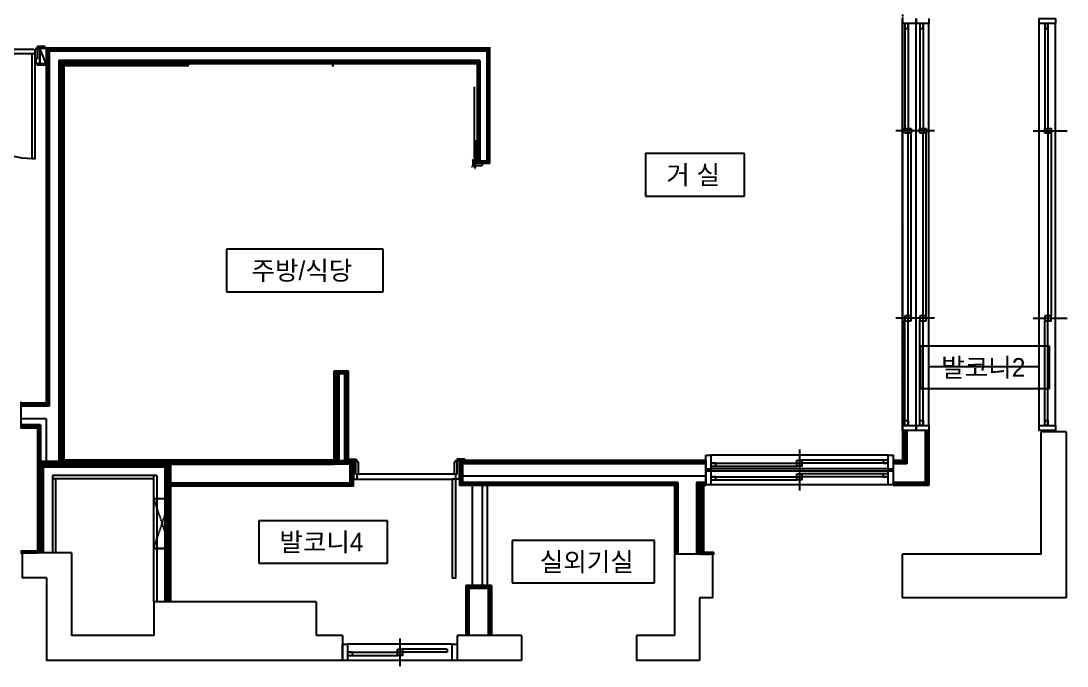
# Model space of a CAD drawing. Header units: millimetres. Extents: x 836 to 24182, y 1037 to 15910.
# Drawn here: x 11614 to 24182, y 1037 to 8785 of the extents above; entities that cross this region are included whole.
import ezdxf
from ezdxf.enums import TextEntityAlignment as Align

# ---------------------------------------------------------------- set-up
doc = ezdxf.new("R2010")
doc.units = ezdxf.units.MM
for name, pattern in [('HID', [2.3, 1.5, -0.8]), ('HIDDEN', [10, 5, -5]), ('HIDDENX2', [0.75, 0.5, -0.25]), ('주동원본-1$0$CEN', [62, 60, -1, 0, -1])]:
    doc.linetypes.add(name, pattern=pattern)
for name, color, linetype in [('A_TXT', 250, 'Continuous'), ('C-FURNI', 250, 'Continuous'), ('F-KIT-FUR', 6, 'Continuous'), ('LEGN', 7, 'Continuous'), ('전용면적', 30, 'Continuous'), ('점검구', 6, 'HID'), ('주동원본-1$0$A_DOOR', 5, 'Continuous'), ('주동원본-1$0$A_DRY', 5, 'Continuous'), ('주동원본-1$0$A_FIN2', 8, 'Continuous'), ('주동원본-1$0$A_FUR-IN', 19, 'Continuous'), ('주동원본-1$0$A_HAT_P', 179, 'Continuous'), ('주동원본-1$0$A_INS', 8, 'Continuous'), ('주동원본-1$0$A_mc', 171, '주동원본-1$0$CEN'), ('주동원본-1$0$A_WIN', 126, 'Continuous'), ('주동원본-1$0$AS_CON', 10, 'Continuous'), ('주동원본-2$0$A_DOOR', 136, 'Continuous')]:
    doc.layers.add(name, color=color, linetype=linetype)
doc.layers.add('F-DEF', color=139, linetype='Continuous', plot=False)
doc.styles.add('돋음', font='')
doc.styles.get('돋음').set_extended_font_data('Dotum')

# ---------------------------------------------------------------- blocks, each defined once
blk = doc.blocks.new('문방')
at = {"layer": '주동원본-1$0$A_DOOR', "color": 8}
for p, q in [((930, 0), (10, 0)), ((30, 40), (940, 40))]:
    blk.add_line(p, q, dxfattribs=at)
at = {"layer": '주동원본-1$0$A_DOOR'}
blk.add_lwpolyline([(0, 40), (30, 40), (30, 980), (0, 980)], close=True, dxfattribs=at)
at = {"layer": '주동원본-1$0$A_DOOR', "color": 8}
blk.add_arc((-0.7, 39.7), 940.7, 0.01754, 88.4976, dxfattribs=at)
blk = doc.blocks.new('창문')
at = {"layer": '주동원본-1$0$A_WIN', "linetype": 'Continuous'}
for p, q in [((750, 175.6), (750, -45.6)), ((1420, 90), (770, 90)), ((1460, 90), (1420, 90)), ((40, 65), (80, 65)), ((40, 40), (80, 40)), ((80, 65), (730, 65)), ((80, 40), (730, 40)), ((730, 65), (770, 65)), ((1420, 65), (770, 65)), ((1460, 65), (1420, 65))]:
    blk.add_line(p, q, dxfattribs=at)
at = {"layer": '주동원본-1$0$A_WIN', "color": 8, "linetype": 'Continuous'}
for p, q in [((1460, 130), (40, 130)), ((1460, 0), (40, 0))]:
    blk.add_line(p, q, dxfattribs=at)
at = {"layer": '주동원본-1$0$A_WIN', "linetype": 'Continuous'}
for points in [[(0, 130), (40, 130), (40, 0), (0, 0)], [(730, 90), (770, 90), (770, 40), (730, 40)], [(1460, 90), (1420, 90), (1420, 65), (1460, 65)], [(1460, 130), (1500, 130), (1500, 0), (1460, 0)], [(40, 40), (80, 40), (80, 65), (40, 65)]]:
    blk.add_lwpolyline(points, close=True, dxfattribs=at)

msp = doc.modelspace()

# ---------------------------------------------------------------- linework, layer by layer
for p, q in [((19841, 3505), (19841, 3205)), ((22091, 3505), (22091, 3205))]:
    msp.add_line(p, q)
at = {"layer": 'C-FURNI', "linetype": 'HID', "ltscale": 0.5}
for p, q in [((17057, 7989), (17057, 7991)), ((17059, 7989), (17057, 7989)), ((17059, 7988), (17059, 7989)), ((17059, 7988), (17061, 7988)), ((17061, 7152), (17061, 7988)), ((17096, 7339), (17066, 7339)), ((17066, 7339), (17066, 7075)), ((17096, 7075), (17096, 7339)), ((17045, 7119), (17042, 7119)), ((17042, 7119), (17042, 7116)), ((17042, 7116), (17045, 7116)), ((17046, 7109), (17046, 7115)), ((17046, 7055), (17046, 7112)), ((17047, 7102), (17046, 7102)), ((17046, 7099), (17046, 7101)), ((17046, 7076), (17046, 7099)), ((17046, 7074), (17046, 7076)), ((17047, 7073), (17046, 7073)), ((17046, 7066), (17046, 7062)), ((17047, 7108), (17047, 7103)), ((17047, 7073), (17047, 7067)), ((17049, 7115), (17049, 7062)), ((17061, 7040), (17054, 7045)), ((17063, 7043), (17056, 7048)), ((17059, 7143), (17059, 7137)), ((17066, 7045), (17066, 7075)), ((17066, 7075), (17156, 7075)), ((17066, 7075), (17096, 7075)), ((17156, 7045), (17066, 7045)), ((17156, 7075), (17156, 7045)), ((17067, 7018), (17067, 7028)), ((17070, 7028), (17070, 7018)), ((15386, 3527), (15386, 4577))]:
    msp.add_line(p, q, dxfattribs=at)
for centre, radius, start, end in [((17028, 7055), 18, 270, 0), ((17042, 7112), 3.75, 0, 90), ((17045, 7115), 3.75, 0, 90), ((17045, 7115), 0.75, 0, 90), ((17047, 7109), 0.75, 180, 270), ((17046, 7101), 0.3, 90, 180), ((17046, 7074), 0.3, 180, 270), ((17047, 7066), 0.75, 90, 180), ((17067, 7062), 21, 180, 193.7291), ((17067, 7062), 21, 193.7291, 233.3856), ((17047, 7108), 0.75, 0, 90), ((17047, 7103), 0.75, 270, 0), ((17047, 7073), 0.75, 0, 90), ((17047, 7067), 0.75, 270, 0), ((17067, 7062), 18, 180, 233.3856), ((17059, 7152), 1.8, 270, 0), ((17052, 7028), 15, 0, 53.3856), ((17052, 7028), 18, 0, 53.3856), ((17066, 7018), 4.5, 270, 0), ((17066, 7018), 1.5, 270, 0)]:
    msp.add_arc(centre, radius, start, end, dxfattribs=at)
at = {"layer": 'F-DEF'}
for p, q in [((13631, 8245), (12131, 8245)), ((12131, 8245), (12131, 3527)), ((15386, 3527), (15386, 4577))]:
    msp.add_line(p, q, dxfattribs=at)
at = {"layer": 'F-KIT-FUR'}
for p, q in [((15371, 8245), (15349, 8245)), ((15386, 3527), (15386, 4577))]:
    msp.add_line(p, q, dxfattribs=at)
at = {"layer": 'F-KIT-FUR', "linetype": 'HIDDENX2'}
for p, q in [((17096, 7339), (17066, 7339)), ((17066, 7339), (17066, 7075)), ((17096, 7075), (17096, 7339)), ((17066, 7045), (17066, 7075)), ((17066, 7075), (17156, 7075)), ((17066, 7075), (17096, 7075)), ((17156, 7045), (17066, 7045)), ((17156, 7075), (17156, 7045))]:
    msp.add_line(p, q, dxfattribs=at)
at = {"layer": 'LEGN'}
for p, q in [((20306, 7191), (19116, 7191)), ((19116, 7191), (19116, 6681)), ((20306, 6681), (20306, 7191)), ((19116, 6681), (20306, 6681)), ((15965, 6043), (14084, 6043)), ((14084, 6043), (14084, 5532)), ((15965, 5532), (15965, 6043)), ((14084, 5532), (15965, 5532)), ((23969, 4877), (22420, 4877)), ((22420, 4877), (22420, 4369)), ((23969, 4369), (23969, 4877)), ((22420, 4369), (23969, 4369)), ((16019, 2780), (14470, 2780)), ((14470, 2780), (14470, 2272)), ((16019, 2272), (16019, 2780)), ((19226, 2543), (17517, 2543)), ((17517, 2543), (17517, 2036)), ((19226, 2036), (19226, 2543)), ((14470, 2272), (16019, 2272)), ((17517, 2036), (19226, 2036))]:
    msp.add_line(p, q, dxfattribs=at)
at = {"layer": '전용면적', "linetype": 'HIDDEN'}
for p, q in [((22204, 10270), (22204, 3520)), ((12131, 3527), (12131, 4210))]:
    msp.add_line(p, q, dxfattribs=at)
at = {"layer": '점검구'}
for p, q in [((13208, 3047), (13208, 2447)), ((13410, 3047), (13208, 3047)), ((13208, 3047), (13410, 2447)), ((13208, 2447), (13410, 3047)), ((13208, 3047), (13208, 2447)), ((13410, 3047), (13208, 3047)), ((13208, 3047), (13410, 2447)), ((13208, 2447), (13410, 3047)), ((13410, 2447), (13410, 3047)), ((13410, 2447), (13410, 3047)), ((13208, 2447), (13410, 2447)), ((13410, 2447), (13208, 2447)), ((13208, 2447), (13410, 2447)), ((13410, 2447), (13208, 2447))]:
    msp.add_line(p, q, dxfattribs=at)
at = {"layer": '주동원본-1$0$A_DOOR', "ltscale": 0.3}
for p, q in [((11798, 8444), (11783, 8444)), ((11783, 8331), (11783, 8444)), ((11813, 8331), (11813, 8459)), ((11813, 8331), (11783, 8331))]:
    msp.add_line(p, q, dxfattribs=at)
at = {"layer": '주동원본-1$0$A_DOOR', "linetype": 'Continuous'}
msp.add_line((11918, 8271), (11843, 8459), dxfattribs=at)
at = {"layer": '주동원본-1$0$A_DOOR', "color": 8}
for p, q in [((17033, 3205), (17033, 2005)), ((17153, 3205), (17153, 2005)), ((17213, 3205), (17213, 2005))]:
    msp.add_line(p, q, dxfattribs=at)
at = {"layer": '주동원본-1$0$A_DOOR', "ltscale": 0.3}
for points in [[(11843, 8459), (11843, 8271), (11798, 8271), (11798, 8331)], [(11798, 8444), (11798, 8459), (11843, 8459)]]:
    msp.add_lwpolyline(points, dxfattribs=at)
for points in [[(11813, 8459), (11903, 8459), (11903, 8477), (11813, 8477)], [(11813, 8271), (11903, 8271), (11903, 8253), (11813, 8253)]]:
    msp.add_lwpolyline(points, close=True, dxfattribs=at)
at = {"layer": '주동원본-1$0$A_DOOR', "linetype": 'Continuous'}
msp.add_lwpolyline([(11918, 8271), (11843, 8271), (11843, 8459), (11918, 8459)], close=True, dxfattribs=at)
at = {"layer": '주동원본-1$0$A_DRY'}
for p, q in [((11918, 8459), (11918, 4157)), ((17246, 8459), (11918, 8459)), ((11955, 8459), (11955, 4157)), ((17216, 8421), (11955, 8421)), ((17216, 7105), (17216, 8421)), ((17246, 7075), (17246, 8459)), ((12068, 8309), (12068, 3497)), ((17126, 8309), (12068, 8309)), ((12105, 8309), (12105, 3497)), ((17126, 8309), (17126, 7105)), ((17096, 8271), (12105, 8271)), ((17096, 8271), (17096, 7075)), ((17096, 7075), (17246, 7075)), ((17126, 7105), (17216, 7105)), ((11918, 4195), (11614, 4195)), ((11955, 4157), (11614, 4157)), ((11850, 3932), (11614, 3932)), ((11813, 3932), (11813, 3497)), ((11850, 3932), (11850, 3497)), ((11813, 3895), (11614, 3895)), ((22219, 3865), (22219, 3467)), ((22219, 3467), (22219, 3865)), ((22256, 3865), (22256, 3467)), ((22256, 3467), (22256, 3865)), ((22481, 3865), (22481, 3205)), ((22481, 3205), (22481, 3865)), ((22519, 3865), (22519, 3205)), ((22519, 3205), (22519, 3865)), ((11813, 3497), (11813, 2395)), ((11880, 3497), (11880, 2395)), ((13343, 3430), (13343, 1810)), ((13410, 3497), (13410, 1810)), ((15570, 3235), (15570, 3467)), ((15608, 3197), (15608, 3505)), ((19841, 3505), (16883, 3505)), ((16883, 3505), (16883, 3205)), ((19841, 3467), (16883, 3467)), ((16920, 3467), (16920, 3242)), ((22219, 3505), (22091, 3505)), ((22256, 3467), (22091, 3467)), ((13245, 3325), (11993, 3325)), ((11993, 3325), (11993, 2395)), ((13208, 3287), (11993, 3287)), ((12030, 3287), (12030, 2395)), ((13208, 3325), (13208, 1810)), ((13245, 3325), (13245, 1810)), ((16958, 2005), (16958, 1405)), ((17265, 2005), (16958, 2005)), ((16995, 2005), (16995, 1405)), ((17228, 1967), (16995, 1967)), ((17228, 2005), (17228, 1405)), ((17265, 2005), (17265, 1405)), ((13211, 1810), (13208, 1810))]:
    msp.add_line(p, q, dxfattribs=at)
at = {"layer": '주동원본-1$0$A_DRY', "color": 8}
for p, q in [((11936, 8459), (11936, 4157)), ((17231, 8440), (11955, 8440)), ((17231, 7090), (17231, 8440)), ((12086, 8309), (12086, 3497)), ((17111, 8290), (12105, 8290)), ((17111, 8290), (17111, 7090)), ((17111, 7090), (17231, 7090)), ((15521, 4562), (15401, 4562)), ((15401, 4562), (15401, 3505)), ((15536, 4562), (15416, 4562)), ((15416, 4562), (15416, 3505)), ((15521, 3505), (15521, 4562)), ((15536, 3505), (15536, 4562)), ((11918, 4176), (11614, 4176)), ((11813, 3914), (11614, 3914)), ((11831, 3932), (11831, 3497)), ((22238, 3865), (22238, 3467)), ((22238, 3467), (22238, 3865)), ((22500, 3865), (22500, 3205)), ((22500, 3205), (22500, 3865)), ((11835, 3497), (11835, 2395)), ((11858, 3497), (11858, 2395)), ((13365, 3430), (13365, 1810)), ((13388, 3430), (13388, 1810)), ((15589, 3235), (15589, 3467)), ((19841, 3486), (16883, 3486)), ((16901, 3467), (16901, 3242)), ((22219, 3486), (22091, 3486)), ((16976, 2005), (16976, 1405)), ((17228, 1986), (16995, 1986)), ((17246, 2005), (17246, 1405))]:
    msp.add_line(p, q, dxfattribs=at)
at = {"layer": '주동원본-1$0$A_DRY', "ltscale": 0.7}
for p, q in [((15536, 4577), (15386, 4577)), ((15386, 4577), (15386, 3505)), ((15551, 4577), (15401, 4577)), ((15401, 4577), (15401, 3505)), ((15506, 4547), (15416, 4547)), ((15416, 4547), (15416, 3505)), ((15521, 4547), (15431, 4547)), ((15431, 4547), (15431, 3505)), ((15506, 3505), (15506, 4547)), ((15521, 3505), (15521, 4547)), ((15536, 3505), (15536, 4577)), ((15551, 3505), (15551, 4577)), ((11813, 3497), (13410, 3497)), ((11880, 3430), (13410, 3430)), ((13410, 3497), (15375, 3497)), ((13410, 3460), (15375, 3460)), ((15375, 3505), (15608, 3505)), ((15375, 3505), (15375, 3460)), ((15375, 3467), (15608, 3467)), ((15608, 3235), (13410, 3235)), ((15608, 3197), (13410, 3197)), ((19504, 3242), (16883, 3242)), ((19504, 3205), (16883, 3205)), ((19841, 3242), (19729, 3242)), ((19841, 3205), (19729, 3205)), ((22481, 3242), (22091, 3242)), ((22519, 3205), (22091, 3205))]:
    msp.add_line(p, q, dxfattribs=at)
at = {"layer": '주동원본-1$0$A_DRY', "color": 8, "ltscale": 0.7}
for p, q in [((11880, 3475), (13410, 3475)), ((11880, 3452), (13410, 3452)), ((13410, 3479), (15375, 3479)), ((15375, 3486), (15608, 3486)), ((15608, 3216), (13410, 3216)), ((19504, 3224), (16883, 3224)), ((19841, 3224), (19729, 3224)), ((22481, 3224), (22091, 3224))]:
    msp.add_line(p, q, dxfattribs=at)
at = {"layer": '주동원본-1$0$A_DRY', "ltscale": 0.5}
for p, q in [((19466, 3205), (19466, 2380)), ((19504, 3242), (19504, 2380)), ((19729, 3242), (19729, 2380)), ((19766, 3205), (19766, 2380))]:
    msp.add_line(p, q, dxfattribs=at)
at = {"layer": '주동원본-1$0$A_DRY', "color": 8, "ltscale": 0.5}
for p, q in [((19485, 3205), (19485, 2380)), ((19748, 3205), (19748, 2380))]:
    msp.add_line(p, q, dxfattribs=at)
at = {"layer": '주동원본-1$0$A_FIN2'}
for p, q in [((12120, 8256), (12120, 3512)), ((13631, 8256), (12120, 8256)), ((13631, 8256), (13631, 8271))]:
    msp.add_line(p, q, dxfattribs=at)
at = {"layer": '주동원본-1$0$A_FIN2', "ltscale": 0.7}
for p, q in [((15386, 4577), (15371, 4577)), ((15371, 4577), (15371, 3512)), ((15401, 4577), (15386, 4577)), ((15386, 4577), (15386, 3512)), ((12120, 3512), (15371, 3512))]:
    msp.add_line(p, q, dxfattribs=at)
at = {"layer": '주동원본-1$0$A_FUR-IN', "color": 6}
msp.add_line((13410, 1810), (13410, 3197), dxfattribs=at)
at = {"layer": '주동원본-1$0$A_HAT_P', "ltscale": 0.7}
for p, q in [((23846, 4630), (22519, 4630)), ((19819, 2402), (19819, 3205))]:
    msp.add_line(p, q, dxfattribs=at)
at = {"layer": '주동원본-1$0$A_INS', "ltscale": 0.7}
for p, q in [((11918, 4007), (11614, 4007)), ((11918, 4007), (11918, 3497)), ((19841, 3317), (16920, 3317)), ((19783, 3204), (19772, 3201)), ((19772, 3198), (19783, 3195)), ((19783, 3192), (19772, 3190)), ((19772, 3187), (19783, 3184)), ((19783, 3181), (19772, 3178)), ((19772, 3175), (19783, 3173)), ((19783, 3170), (19772, 3167)), ((19772, 3164), (19783, 3161)), ((19783, 3159), (19772, 3156)), ((19772, 3153), (19783, 3150)), ((19783, 3147), (19772, 3145)), ((19772, 3142), (19783, 3139)), ((19783, 3136), (19772, 3133)), ((19772, 3130), (19783, 3128)), ((19783, 3125), (19772, 3122)), ((19772, 3119), (19783, 3116)), ((19783, 3114), (19772, 3111)), ((19772, 3108), (19783, 3105)), ((19783, 3102), (19772, 3100)), ((19772, 3097), (19783, 3094)), ((19783, 3091), (19772, 3088)), ((19772, 3085), (19783, 3083)), ((19783, 3080), (19772, 3077)), ((19772, 3074), (19783, 3071)), ((19783, 3069), (19772, 3066)), ((19772, 3063), (19783, 3060)), ((19783, 3057), (19772, 3055)), ((19772, 3052), (19783, 3049)), ((19783, 3046), (19772, 3043)), ((19772, 3040), (19783, 3038)), ((19783, 3035), (19772, 3032)), ((19772, 3029), (19783, 3026)), ((19783, 3024), (19772, 3021)), ((19772, 3018), (19783, 3015)), ((19783, 3012), (19772, 3010)), ((19772, 3007), (19783, 3004)), ((19783, 3001), (19772, 2998)), ((19772, 2995), (19783, 2993)), ((19783, 2990), (19772, 2987)), ((19772, 2984), (19783, 2981)), ((19783, 2979), (19772, 2976)), ((19772, 2973), (19783, 2970)), ((19783, 2967), (19772, 2965)), ((19772, 2962), (19783, 2959)), ((19783, 2956), (19772, 2953)), ((19772, 2950), (19783, 2948)), ((19783, 2945), (19772, 2942)), ((19772, 2939), (19783, 2936)), ((19783, 2934), (19772, 2931)), ((19772, 2928), (19783, 2925)), ((19783, 2922), (19772, 2920)), ((19772, 2917), (19783, 2914)), ((19783, 2911), (19772, 2908)), ((19772, 2905), (19783, 2903)), ((19783, 2900), (19772, 2897)), ((19772, 2894), (19783, 2891)), ((19783, 2889), (19772, 2886)), ((19772, 2883), (19783, 2880)), ((19783, 2877), (19772, 2875)), ((19772, 2872), (19783, 2869)), ((19783, 2866), (19772, 2863)), ((19772, 2860), (19783, 2858)), ((19783, 2855), (19772, 2852)), ((19772, 2849), (19783, 2846)), ((19783, 2844), (19772, 2841)), ((19772, 2838), (19783, 2835)), ((19783, 2832), (19772, 2830)), ((19772, 2827), (19783, 2824)), ((19783, 2821), (19772, 2818)), ((19772, 2815), (19783, 2813)), ((19783, 2810), (19772, 2807)), ((19772, 2804), (19783, 2801)), ((19783, 2799), (19772, 2796)), ((19772, 2793), (19783, 2790)), ((19783, 2787), (19772, 2785)), ((19772, 2782), (19783, 2779)), ((19783, 2776), (19772, 2773)), ((19772, 2770), (19783, 2768)), ((19783, 2765), (19772, 2762)), ((19772, 2759), (19783, 2756)), ((19783, 2754), (19772, 2751)), ((19772, 2748), (19783, 2745)), ((19783, 2742), (19772, 2740)), ((19772, 2737), (19783, 2734)), ((19783, 2731), (19772, 2728)), ((19772, 2725), (19783, 2723)), ((19783, 2720), (19772, 2717)), ((19772, 2714), (19783, 2711)), ((19783, 2709), (19772, 2706)), ((19772, 2703), (19783, 2700)), ((19783, 2697), (19772, 2695)), ((19772, 2692), (19783, 2689)), ((19783, 2686), (19772, 2683)), ((19772, 2680), (19783, 2678)), ((19783, 2675), (19772, 2672)), ((19772, 2669), (19783, 2666)), ((19783, 2664), (19772, 2661)), ((19772, 2658), (19783, 2655)), ((19783, 2652), (19772, 2650)), ((19772, 2647), (19783, 2644)), ((19783, 2641), (19772, 2638)), ((19772, 2635), (19783, 2633)), ((19783, 2630), (19772, 2627)), ((19772, 2624), (19783, 2621)), ((19783, 2619), (19772, 2616)), ((19772, 2613), (19783, 2610)), ((19783, 2607), (19772, 2605)), ((19772, 2602), (19783, 2599)), ((19783, 2596), (19772, 2593)), ((19772, 2590), (19783, 2588)), ((19783, 2585), (19772, 2582)), ((19772, 2579), (19783, 2576)), ((19783, 2574), (19772, 2571)), ((19772, 2568), (19783, 2565)), ((19783, 2562), (19772, 2560)), ((19772, 2557), (19783, 2554)), ((19783, 2551), (19772, 2548)), ((19772, 2545), (19783, 2543)), ((19783, 2540), (19772, 2537)), ((19772, 2534), (19783, 2531)), ((19783, 2529), (19772, 2526)), ((19772, 2523), (19783, 2520)), ((19783, 2517), (19772, 2515)), ((11617, 2411), (11620, 2401)), ((11623, 2401), (11626, 2411)), ((11628, 2411), (11631, 2401)), ((11634, 2401), (11637, 2411)), ((11640, 2411), (11642, 2401)), ((11645, 2401), (11648, 2411)), ((11651, 2411), (11654, 2401)), ((11656, 2401), (11659, 2411)), ((11662, 2411), (11665, 2401)), ((11668, 2401), (11671, 2411)), ((11673, 2411), (11676, 2401)), ((11679, 2401), (11682, 2411)), ((11685, 2411), (11687, 2401)), ((11690, 2401), (11693, 2411)), ((11696, 2411), (11699, 2401)), ((11701, 2401), (11704, 2411)), ((11707, 2411), (11710, 2401)), ((11713, 2401), (11716, 2411)), ((11718, 2411), (11721, 2401)), ((11724, 2401), (11727, 2411)), ((11730, 2411), (11732, 2401)), ((11735, 2401), (11738, 2411)), ((11741, 2411), (11744, 2401)), ((11746, 2401), (11749, 2411)), ((11752, 2411), (11755, 2401)), ((11758, 2401), (11761, 2411)), ((11763, 2411), (11766, 2401)), ((11769, 2401), (11772, 2411)), ((11775, 2411), (11777, 2401)), ((11780, 2401), (11783, 2411)), ((11786, 2411), (11789, 2401)), ((11791, 2401), (11794, 2411)), ((11797, 2411), (11800, 2401)), ((11803, 2401), (11806, 2411)), ((11808, 2411), (11811, 2401)), ((19772, 2512), (19783, 2509)), ((19783, 2506), (19772, 2503)), ((19772, 2500), (19783, 2498)), ((19783, 2495), (19772, 2492)), ((19772, 2489), (19783, 2486)), ((19783, 2484), (19772, 2481)), ((19772, 2478), (19783, 2475)), ((19783, 2472), (19772, 2470)), ((19772, 2467), (19783, 2464)), ((19783, 2461), (19772, 2458)), ((19772, 2455), (19783, 2453)), ((19783, 2450), (19772, 2447)), ((19772, 2444), (19783, 2441)), ((19783, 2439), (19772, 2436)), ((19772, 2433), (19783, 2430)), ((19783, 2427), (19772, 2425)), ((19772, 2422), (19783, 2419)), ((19783, 2416), (19772, 2413)), ((19772, 2410), (19783, 2408)), ((19783, 2405), (19772, 2402)), ((19772, 2399), (19783, 2396)), ((19783, 2394), (19772, 2391)), ((19772, 2388), (19783, 2385)), ((19788, 2396), (19791, 2386)), ((19794, 2386), (19797, 2396)), ((19800, 2396), (19802, 2386)), ((19805, 2386), (19808, 2396)), ((19811, 2396), (19814, 2386)), ((19816, 2386), (19819, 2396)), ((19822, 2396), (19825, 2386)), ((19828, 2386), (19831, 2396)), ((19833, 2396), (19836, 2386)), ((19839, 2386), (19842, 2396)), ((19845, 2396), (19847, 2386)), ((19850, 2386), (19853, 2396)), ((19856, 2396), (19859, 2386)), ((19861, 2386), (19864, 2396)), ((19867, 2396), (19870, 2386)), ((19873, 2386), (19876, 2396)), ((19878, 2396), (19881, 2386)), ((19884, 2386), (19887, 2396)), ((19890, 2396), (19892, 2386)), ((19895, 2386), (19898, 2396)), ((19901, 2396), (19904, 2386)), ((19906, 2386), (19909, 2396)), ((19912, 2396), (19915, 2386)), ((19918, 2386), (19921, 2396)), ((19923, 2396), (19926, 2386)), ((19929, 2386), (19932, 2396)), ((19935, 2396), (19937, 2386)), ((19783, 2382), (19772, 2380))]:
    msp.add_line(p, q, dxfattribs=at)
at = {"layer": '주동원본-1$0$A_INS', "ltscale": 0.5}
for p, q in [((19789, 3205), (19789, 2402)), ((11813, 2417), (11614, 2417)), ((19939, 2402), (19789, 2402))]:
    msp.add_line(p, q, dxfattribs=at)
at = {"layer": '주동원본-1$0$A_INS', "ltscale": 0.7}
for centre, radius, start, end in [((12064, 4037), 30, 270.0069, 277.1865), ((23851, 3871), 4.5, 179.9995, 180.0005), ((16931, 3437), 30, 90.0069, 112.0277), ((22106, 3437), 30, 90.0069, 120.0022), ((19771, 3205), 4.5, 180.0069, 290.7789), ((19771, 3194), 4.5, 69.2211, 179.9931), ((19771, 3194), 4.5, 180.0069, 290.7789), ((19771, 3182), 4.5, 69.2211, 179.9931), ((19771, 3182), 4.5, 180.0069, 290.7789), ((19771, 3171), 4.5, 69.2211, 179.9931), ((19771, 3171), 4.5, 180.0069, 290.7789), ((19771, 3160), 4.5, 69.2211, 179.9931), ((19771, 3160), 4.5, 180.0069, 290.7789), ((19771, 3149), 4.5, 69.2211, 179.9931), ((19771, 3149), 4.5, 180.0069, 290.7789), ((19771, 3137), 4.5, 69.2211, 179.9931), ((19784, 3199), 4.5, 249.2142, 110.7858), ((19784, 3188), 4.5, 249.2142, 110.7858), ((19784, 3177), 4.5, 249.2142, 110.7858), ((19784, 3166), 4.5, 249.2142, 110.7858), ((19784, 3154), 4.5, 249.2142, 110.7858), ((19784, 3143), 4.5, 249.2142, 110.7858), ((19771, 3137), 4.5, 180.0069, 290.7789), ((19771, 3126), 4.5, 69.2211, 179.9931), ((19771, 3126), 4.5, 180.0069, 290.7789), ((19771, 3115), 4.5, 69.2211, 179.9931), ((19771, 3115), 4.5, 180.0069, 290.7789), ((19771, 3104), 4.5, 69.2211, 179.9931), ((19771, 3104), 4.5, 180.0069, 290.7789), ((19771, 3092), 4.5, 69.2211, 179.9931), ((19771, 3092), 4.5, 180.0069, 290.7789), ((19771, 3081), 4.5, 69.2211, 179.9931), ((19771, 3081), 4.5, 180.0069, 290.7789), ((19771, 3070), 4.5, 69.2211, 179.9931), ((19771, 3070), 4.5, 180.0069, 290.7789), ((19771, 3059), 4.5, 69.2211, 179.9931), ((19771, 3059), 4.5, 180.0069, 290.7789), ((19771, 3047), 4.5, 69.2211, 179.9931), ((19771, 3047), 4.5, 180.0069, 290.7789), ((19771, 3036), 4.5, 69.2211, 179.9931), ((19771, 3036), 4.5, 180.0069, 290.7789), ((19771, 3025), 4.5, 69.2211, 179.9931), ((19771, 3025), 4.5, 180.0069, 290.7789), ((19771, 3014), 4.5, 69.2211, 179.9931), ((19784, 3132), 4.5, 249.2142, 110.7858), ((19784, 3121), 4.5, 249.2142, 110.7858), ((19784, 3109), 4.5, 249.2142, 110.7858), ((19784, 3098), 4.5, 249.2142, 110.7858), ((19784, 3087), 4.5, 249.2142, 110.7858), ((19784, 3076), 4.5, 249.2142, 110.7858), ((19784, 3064), 4.5, 249.2142, 110.7858), ((19784, 3053), 4.5, 249.2142, 110.7858), ((19784, 3042), 4.5, 249.2142, 110.7858), ((19784, 3031), 4.5, 249.2142, 110.7858), ((19784, 3019), 4.5, 249.2142, 110.7858), ((19771, 3014), 4.5, 180.0069, 290.7789), ((19771, 3002), 4.5, 69.2211, 179.9931), ((19771, 3002), 4.5, 180.0069, 290.7789), ((19771, 2991), 4.5, 69.2211, 179.9931), ((19771, 2991), 4.5, 180.0069, 290.7789), ((19771, 2980), 4.5, 69.2211, 179.9931), ((19771, 2980), 4.5, 180.0069, 290.7789), ((19771, 2969), 4.5, 69.2211, 179.9931), ((19771, 2969), 4.5, 180.0069, 290.7789), ((19771, 2957), 4.5, 69.2211, 179.9931), ((19771, 2957), 4.5, 180.0069, 290.7789), ((19771, 2946), 4.5, 69.2211, 179.9931), ((19771, 2946), 4.5, 180.0069, 290.7789), ((19771, 2935), 4.5, 69.2211, 179.9931), ((19771, 2935), 4.5, 180.0069, 290.7789), ((19771, 2924), 4.5, 69.2211, 179.9931), ((19771, 2924), 4.5, 180.0069, 290.7789), ((19771, 2912), 4.5, 69.2211, 179.9931), ((19771, 2912), 4.5, 180.0069, 290.7789), ((19771, 2901), 4.5, 69.2211, 179.9931), ((19771, 2901), 4.5, 180.0069, 290.7789), ((19771, 2890), 4.5, 69.2211, 179.9931), ((19784, 3008), 4.5, 249.2142, 110.7858), ((19784, 2997), 4.5, 249.2142, 110.7858), ((19784, 2986), 4.5, 249.2142, 110.7858), ((19784, 2974), 4.5, 249.2142, 110.7858), ((19784, 2963), 4.5, 249.2142, 110.7858), ((19784, 2952), 4.5, 249.2142, 110.7858), ((19784, 2941), 4.5, 249.2142, 110.7858), ((19784, 2929), 4.5, 249.2142, 110.7858), ((19784, 2918), 4.5, 249.2142, 110.7858), ((19784, 2907), 4.5, 249.2142, 110.7858), ((19784, 2896), 4.5, 249.2142, 110.7858), ((19771, 2890), 4.5, 180.0069, 290.7789), ((19771, 2879), 4.5, 69.2211, 179.9931), ((19771, 2879), 4.5, 180.0069, 290.7789), ((19771, 2867), 4.5, 69.2211, 179.9931), ((19771, 2867), 4.5, 180.0069, 290.7789), ((19771, 2856), 4.5, 69.2211, 179.9931), ((19771, 2856), 4.5, 180.0069, 290.7789), ((19771, 2845), 4.5, 69.2211, 179.9931), ((19771, 2845), 4.5, 180.0069, 290.7789), ((19771, 2834), 4.5, 69.2211, 179.9931), ((19771, 2834), 4.5, 180.0069, 290.7789), ((19771, 2822), 4.5, 69.2211, 179.9931), ((19771, 2822), 4.5, 180.0069, 290.7789), ((19771, 2811), 4.5, 69.2211, 179.9931), ((19771, 2811), 4.5, 180.0069, 290.7789), ((19771, 2800), 4.5, 69.2211, 179.9931), ((19771, 2800), 4.5, 180.0069, 290.7789), ((19771, 2789), 4.5, 69.2211, 179.9931), ((19771, 2789), 4.5, 180.0069, 290.7789), ((19771, 2777), 4.5, 69.2211, 179.9931), ((19771, 2777), 4.5, 180.0069, 290.7789), ((19771, 2766), 4.5, 69.2211, 179.9931), ((19771, 2766), 4.5, 180.0069, 290.7789), ((19784, 2884), 4.5, 249.2142, 110.7858), ((19784, 2873), 4.5, 249.2142, 110.7858), ((19784, 2862), 4.5, 249.2142, 110.7858), ((19784, 2851), 4.5, 249.2142, 110.7858), ((19784, 2839), 4.5, 249.2142, 110.7858), ((19784, 2828), 4.5, 249.2142, 110.7858), ((19784, 2817), 4.5, 249.2142, 110.7858), ((19784, 2806), 4.5, 249.2142, 110.7858), ((19784, 2794), 4.5, 249.2142, 110.7858), ((19784, 2783), 4.5, 249.2142, 110.7858), ((19784, 2772), 4.5, 249.2142, 110.7858), ((19784, 2761), 4.5, 249.2142, 110.7858), ((19771, 2755), 4.5, 69.2211, 179.9931), ((19771, 2755), 4.5, 180.0069, 290.7789), ((19771, 2744), 4.5, 69.2211, 179.9931), ((19771, 2744), 4.5, 180.0069, 290.7789), ((19771, 2732), 4.5, 69.2211, 179.9931), ((19771, 2732), 4.5, 180.0069, 290.7789), ((19771, 2721), 4.5, 69.2211, 179.9931), ((19771, 2721), 4.5, 180.0069, 290.7789), ((19771, 2710), 4.5, 69.2211, 179.9931), ((19771, 2710), 4.5, 180.0069, 290.7789), ((19771, 2699), 4.5, 69.2211, 179.9931), ((19771, 2699), 4.5, 180.0069, 290.7789), ((19771, 2687), 4.5, 69.2211, 179.9931), ((19771, 2687), 4.5, 180.0069, 290.7789), ((19771, 2676), 4.5, 69.2211, 179.9931), ((19771, 2676), 4.5, 180.0069, 290.7789), ((19771, 2665), 4.5, 69.2211, 179.9931), ((19771, 2665), 4.5, 180.0069, 290.7789), ((19771, 2654), 4.5, 69.2211, 179.9931), ((19771, 2654), 4.5, 180.0069, 290.7789), ((19771, 2642), 4.5, 69.2211, 179.9931), ((19771, 2642), 4.5, 180.0069, 290.7789), ((19784, 2749), 4.5, 249.2142, 110.7858), ((19784, 2738), 4.5, 249.2142, 110.7858), ((19784, 2727), 4.5, 249.2142, 110.7858), ((19784, 2716), 4.5, 249.2142, 110.7858), ((19784, 2704), 4.5, 249.2142, 110.7858), ((19784, 2693), 4.5, 249.2142, 110.7858), ((19784, 2682), 4.5, 249.2142, 110.7858), ((19784, 2671), 4.5, 249.2142, 110.7858), ((19784, 2659), 4.5, 249.2142, 110.7858), ((19784, 2648), 4.5, 249.2142, 110.7858), ((19784, 2637), 4.5, 249.2142, 110.7858), ((19771, 2631), 4.5, 69.2211, 179.9931), ((19771, 2631), 4.5, 180.0069, 290.7789), ((19771, 2620), 4.5, 69.2211, 179.9931), ((19771, 2620), 4.5, 180.0069, 290.7789), ((19771, 2609), 4.5, 69.2211, 179.9931), ((19771, 2609), 4.5, 180.0069, 290.7789), ((19771, 2597), 4.5, 69.2211, 179.9931), ((19771, 2597), 4.5, 180.0069, 290.7789), ((19771, 2586), 4.5, 69.2211, 179.9931), ((19771, 2586), 4.5, 180.0069, 290.7789), ((19771, 2575), 4.5, 69.2211, 179.9931), ((19771, 2575), 4.5, 180.0069, 290.7789), ((19771, 2564), 4.5, 69.2211, 179.9931), ((19771, 2564), 4.5, 180.0069, 290.7789), ((19771, 2552), 4.5, 69.2211, 179.9931), ((19771, 2552), 4.5, 180.0069, 290.7789), ((19771, 2541), 4.5, 69.2211, 179.9931), ((19771, 2541), 4.5, 180.0069, 290.7789), ((19771, 2530), 4.5, 69.2211, 179.9931), ((19771, 2530), 4.5, 180.0069, 290.7789), ((19771, 2519), 4.5, 69.2211, 179.9931), ((19771, 2519), 4.5, 180.0069, 290.7789), ((19784, 2626), 4.5, 249.2142, 110.7858), ((19784, 2614), 4.5, 249.2142, 110.7858), ((19784, 2603), 4.5, 249.2142, 110.7858), ((19784, 2592), 4.5, 249.2142, 110.7858), ((19784, 2581), 4.5, 249.2142, 110.7858), ((19784, 2569), 4.5, 249.2142, 110.7858), ((19784, 2558), 4.5, 249.2142, 110.7858), ((19784, 2547), 4.5, 249.2142, 110.7858), ((19784, 2536), 4.5, 249.2142, 110.7858), ((19784, 2524), 4.5, 249.2142, 110.7858), ((19784, 2513), 4.5, 249.2142, 110.7858), ((11616, 2399), 4.5, 245.3781, 20.7858), ((11621, 2413), 4.5, 90.0069, 200.7789), ((11621, 2413), 4.5, 339.2211, 89.9931), ((11627, 2399), 4.5, 159.2142, 20.7858), ((11633, 2413), 4.5, 90.0069, 200.7789), ((11633, 2413), 4.5, 339.2211, 89.9931), ((11638, 2399), 4.5, 159.2142, 20.7858), ((11644, 2413), 4.5, 90.0069, 200.7789), ((11644, 2413), 4.5, 339.2211, 89.9931), ((11649, 2399), 4.5, 159.2142, 20.7858), ((11655, 2413), 4.5, 90.0069, 200.7789), ((11655, 2413), 4.5, 339.2211, 89.9931), ((11661, 2399), 4.5, 159.2142, 20.7858), ((11666, 2413), 4.5, 90.0069, 200.7789), ((11666, 2413), 4.5, 339.2211, 89.9931), ((11672, 2399), 4.5, 159.2142, 20.7858), ((11678, 2413), 4.5, 90.0069, 200.7789), ((11678, 2413), 4.5, 339.2211, 89.9931), ((11683, 2399), 4.5, 159.2142, 20.7858), ((11689, 2413), 4.5, 90.0069, 200.7789), ((11689, 2413), 4.5, 339.2211, 89.9931), ((11694, 2399), 4.5, 159.2142, 20.7858), ((11700, 2413), 4.5, 90.0069, 200.7789), ((11700, 2413), 4.5, 339.2211, 89.9931), ((11706, 2399), 4.5, 159.2142, 20.7858), ((11711, 2413), 4.5, 90.0069, 200.7789), ((11711, 2413), 4.5, 339.2211, 89.9931), ((11717, 2399), 4.5, 159.2142, 20.7858), ((11723, 2413), 4.5, 90.0069, 200.7789), ((11723, 2413), 4.5, 339.2211, 89.9931), ((11728, 2399), 4.5, 159.2142, 20.7858), ((11734, 2413), 4.5, 90.0069, 200.7789), ((11734, 2413), 4.5, 339.2211, 89.9931), ((11739, 2399), 4.5, 159.2142, 20.7858), ((11745, 2413), 4.5, 90.0069, 200.7789), ((11745, 2413), 4.5, 339.2211, 89.9931), ((11751, 2399), 4.5, 159.2142, 20.7858), ((11756, 2413), 4.5, 90.0069, 200.7789), ((11756, 2413), 4.5, 339.2211, 89.9931), ((11762, 2399), 4.5, 159.2142, 20.7858), ((11768, 2413), 4.5, 90.0069, 200.7789), ((11768, 2413), 4.5, 339.2211, 89.9931), ((11773, 2399), 4.5, 159.2142, 20.7858), ((11779, 2413), 4.5, 90.0069, 200.7789), ((11779, 2413), 4.5, 339.2211, 89.9931), ((11784, 2399), 4.5, 159.2142, 20.7858), ((11790, 2413), 4.5, 90.0069, 200.7789), ((11790, 2413), 4.5, 339.2211, 89.9931), ((11796, 2399), 4.5, 159.2142, 20.7858), ((11801, 2413), 4.5, 90.0069, 200.7789), ((11801, 2413), 4.5, 339.2211, 89.9931), ((11807, 2399), 4.5, 159.2142, 20.7858), ((11813, 2413), 4.5, 90.0069, 200.7789), ((19771, 2507), 4.5, 69.2211, 179.9931), ((19771, 2507), 4.5, 180.0069, 290.7789), ((19771, 2496), 4.5, 69.2211, 179.9931), ((19771, 2496), 4.5, 180.0069, 290.7789), ((19771, 2485), 4.5, 69.2211, 179.9931), ((19771, 2485), 4.5, 180.0069, 290.7789), ((19771, 2474), 4.5, 69.2211, 179.9931), ((19771, 2474), 4.5, 180.0069, 290.7789), ((19771, 2462), 4.5, 69.2211, 179.9931), ((19771, 2462), 4.5, 180.0069, 290.7789), ((19771, 2451), 4.5, 69.2211, 179.9931), ((19771, 2451), 4.5, 180.0069, 290.7789), ((19771, 2440), 4.5, 69.2211, 179.9931), ((19771, 2440), 4.5, 180.0069, 290.7789), ((19771, 2429), 4.5, 69.2211, 179.9931), ((19771, 2429), 4.5, 180.0069, 290.7789), ((19771, 2417), 4.5, 69.2211, 179.9931), ((19771, 2417), 4.5, 180.0069, 290.7789), ((19771, 2406), 4.5, 69.2211, 179.9931), ((19771, 2406), 4.5, 180.0069, 290.7789), ((19771, 2395), 4.5, 69.2211, 179.9931), ((19771, 2395), 4.5, 180.0069, 290.7789), ((19771, 2384), 4.5, 69.2211, 179.9931), ((19784, 2502), 4.5, 249.2142, 110.7858), ((19784, 2491), 4.5, 249.2142, 110.7858), ((19784, 2479), 4.5, 249.2142, 110.7858), ((19784, 2468), 4.5, 249.2142, 110.7858), ((19784, 2457), 4.5, 249.2142, 110.7858), ((19784, 2446), 4.5, 249.2142, 110.7858), ((19784, 2434), 4.5, 249.2142, 110.7858), ((19784, 2423), 4.5, 249.2142, 110.7858), ((19784, 2412), 4.5, 249.2142, 110.7858), ((19784, 2401), 4.5, 249.2142, 110.7858), ((19784, 2389), 4.5, 249.2142, 110.7858), ((19793, 2398), 4.5, 90.0069, 200.7789), ((19793, 2398), 4.5, 339.2211, 89.9931), ((19804, 2398), 4.5, 90.0069, 200.7789), ((19804, 2398), 4.5, 339.2211, 89.9931), ((19815, 2398), 4.5, 90.0069, 200.7789), ((19815, 2398), 4.5, 339.2211, 89.9931), ((19826, 2398), 4.5, 90.0069, 200.7789), ((19826, 2398), 4.5, 339.2211, 89.9931), ((19838, 2398), 4.5, 90.0069, 200.7789), ((19838, 2398), 4.5, 339.2211, 89.9931), ((19849, 2398), 4.5, 90.0069, 200.7789), ((19849, 2398), 4.5, 339.2211, 89.9931), ((19860, 2398), 4.5, 90.0069, 200.7789), ((19860, 2398), 4.5, 339.2211, 89.9931), ((19871, 2398), 4.5, 90.0069, 200.7789), ((19871, 2398), 4.5, 339.2211, 89.9931), ((19883, 2398), 4.5, 90.0069, 200.7789), ((19883, 2398), 4.5, 339.2211, 89.9931), ((19894, 2398), 4.5, 90.0069, 200.7789), ((19894, 2398), 4.5, 339.2211, 89.9931), ((19905, 2398), 4.5, 90.0069, 200.7789), ((19905, 2398), 4.5, 339.2211, 89.9931), ((19916, 2398), 4.5, 90.0069, 200.7789), ((19916, 2398), 4.5, 339.2211, 89.9931), ((19928, 2398), 4.5, 90.0069, 200.7789), ((19928, 2398), 4.5, 339.2211, 89.9931), ((19939, 2398), 4.5, 90.0069, 200.7789), ((19771, 2384), 4.5, 180.0069, 290.7789), ((19784, 2378), 4.5, 24.6219, 110.7858), ((19787, 2384), 4.5, 294.6219, 20.7858), ((19798, 2384), 4.5, 159.2142, 20.7858), ((19809, 2384), 4.5, 159.2142, 20.7858), ((19821, 2384), 4.5, 159.2142, 20.7858), ((19832, 2384), 4.5, 159.2142, 20.7858), ((19843, 2384), 4.5, 159.2142, 20.7858), ((19854, 2384), 4.5, 159.2142, 20.7858), ((19866, 2384), 4.5, 159.2142, 20.7858), ((19877, 2384), 4.5, 159.2142, 20.7858), ((19888, 2384), 4.5, 159.2142, 20.7858), ((19899, 2384), 4.5, 159.2142, 20.7858), ((19911, 2384), 4.5, 159.2142, 20.7858), ((19922, 2384), 4.5, 159.2142, 20.7858), ((19933, 2384), 4.5, 159.2142, 20.7858)]:
    msp.add_arc(centre, radius, start, end, dxfattribs=at)
at = {"layer": '주동원본-1$0$A_mc', "linetype": 'ByBlock'}
msp.add_line((17246, 8459), (17246, 8470), dxfattribs=at)
at = {"layer": '주동원본-1$0$A_WIN', "linetype": 'Continuous'}
for p, q in [((22204, 8755), (22204, 8815)), ((22369, 8815), (22369, 8755)), ((22369, 8755), (22369, 8815)), ((22519, 8815), (22519, 8755)), ((22369, 8755), (22204, 8755)), ((22234, 8755), (22234, 8695)), ((22234, 8755), (22234, 8695)), ((22271, 8755), (22234, 8755)), ((22234, 8695), (22234, 7495)), ((22234, 8695), (22271, 8695)), ((22271, 8755), (22271, 8695)), ((22271, 8695), (22271, 8755)), ((22271, 8695), (22271, 7495)), ((22519, 8755), (22369, 8755)), ((22414, 8755), (22414, 8695)), ((22414, 8755), (22414, 8695)), ((22451, 8755), (22414, 8755)), ((22414, 8695), (22414, 7495)), ((22414, 8695), (22451, 8695)), ((22451, 8755), (22451, 8695)), ((22451, 8695), (22451, 8755)), ((22451, 8695), (22451, 7495)), ((22587, 7465), (22125, 7465)), ((22234, 7435), (22234, 7495)), ((22234, 7495), (22309, 7495)), ((22309, 7435), (22234, 7435)), ((22271, 7495), (22271, 7435)), ((22271, 5185), (22271, 7435)), ((22309, 7495), (22309, 7435)), ((22309, 5185), (22309, 7435)), ((22414, 7435), (22414, 7495)), ((22414, 7495), (22489, 7495)), ((22489, 7435), (22414, 7435)), ((22451, 7495), (22451, 7435)), ((22451, 5185), (22451, 7435)), ((22489, 7495), (22489, 7435)), ((22489, 5185), (22489, 7435)), ((22587, 5215), (22125, 5215)), ((22309, 5245), (22234, 5245)), ((22234, 5245), (22234, 5185)), ((22234, 3985), (22234, 5185)), ((22234, 5185), (22309, 5185)), ((22271, 5185), (22271, 5245)), ((22271, 3985), (22271, 5185)), ((22309, 5185), (22309, 5245)), ((22489, 5245), (22414, 5245)), ((22414, 5245), (22414, 5185)), ((22414, 3985), (22414, 5185)), ((22414, 5185), (22489, 5185)), ((22451, 5185), (22451, 5245)), ((22451, 3985), (22451, 5185)), ((22489, 5185), (22489, 5245)), ((11614, 4210), (11614, 4045)), ((11614, 4045), (11614, 3895)), ((22204, 3865), (22204, 3925)), ((22204, 3925), (22369, 3925)), ((22234, 3925), (22234, 3985)), ((22234, 3925), (22234, 3985)), ((22234, 3985), (22271, 3985)), ((22271, 3925), (22234, 3925)), ((22271, 3925), (22271, 3985)), ((22271, 3925), (22271, 3985)), ((22271, 3985), (22271, 3925)), ((22369, 3925), (22369, 3865)), ((22369, 3865), (22369, 3925)), ((22369, 3925), (22519, 3925)), ((22414, 3925), (22414, 3985)), ((22414, 3925), (22414, 3985)), ((22414, 3985), (22451, 3985)), ((22451, 3925), (22414, 3925)), ((22451, 3925), (22451, 3985)), ((22451, 3925), (22451, 3985)), ((22451, 3985), (22451, 3925)), ((22519, 3925), (22519, 3865)), ((22369, 3865), (22204, 3865)), ((22519, 3865), (22369, 3865)), ((16166, 1368), (16166, 1037)), ((15536, 1202), (15596, 1202)), ((15536, 1165), (15596, 1165)), ((15596, 1202), (16136, 1202)), ((15596, 1165), (16136, 1165)), ((16136, 1202), (16196, 1202)), ((16736, 1240), (16196, 1240)), ((16736, 1202), (16196, 1202)), ((16736, 1240), (16736, 1202))]:
    msp.add_line(p, q, dxfattribs=at)
at = {"layer": '주동원본-1$0$A_WIN', "color": 8, "linetype": 'Continuous'}
for p, q in [((22204, 3925), (22204, 8755)), ((22369, 3925), (22369, 8755)), ((22519, 3925), (22519, 8755)), ((16796, 1300), (15536, 1300)), ((16796, 1105), (15536, 1105))]:
    msp.add_line(p, q, dxfattribs=at)
at = {"layer": '주동원본-1$0$A_WIN', "color": 8}
for p, q in [((23846, 3925), (23846, 8755)), ((24041, 3925), (24041, 8755))]:
    msp.add_line(p, q, dxfattribs=at)
at = {"layer": '주동원본-1$0$A_WIN'}
for p, q in [((23914, 8755), (23914, 8695)), ((23914, 8695), (23914, 7495)), ((23951, 8755), (23951, 8695)), ((23951, 8755), (23951, 8695)), ((23951, 8695), (23951, 7495)), ((23776, 7465), (23949, 7465)), ((23809, 7465), (24182, 7465)), ((23951, 7435), (23951, 7495)), ((23951, 7435), (23951, 5245)), ((23989, 7435), (23989, 5245)), ((23776, 5215), (23949, 5215)), ((23809, 5215), (24182, 5215)), ((23914, 3985), (23914, 5185)), ((23951, 5245), (23951, 5185)), ((23951, 3985), (23951, 5185)), ((23914, 3925), (23914, 3985)), ((23951, 3925), (23951, 3985))]:
    msp.add_line(p, q, dxfattribs=at)
for points in [[(24041, 8815), (24041, 8755), (23846, 8755), (23846, 8815)], [(23914, 8755), (23914, 8695), (23951, 8695), (23951, 8755)], [(23914, 7435), (23914, 7495), (23989, 7495), (23989, 7435)], [(23914, 5245), (23914, 5185), (23989, 5185), (23989, 5245)], [(24041, 3925), (24041, 3865), (23846, 3865), (23846, 3925)], [(23914, 3925), (23914, 3985), (23951, 3985), (23951, 3925)]]:
    msp.add_lwpolyline(points, close=True, dxfattribs=at)
at = {"layer": '주동원본-1$0$A_WIN', "linetype": 'Continuous'}
for points in [[(15476, 1300), (15536, 1300), (15536, 1105), (15476, 1105)], [(16796, 1300), (16856, 1300), (16856, 1105), (16796, 1105)], [(15536, 1165), (15596, 1165), (15596, 1202), (15536, 1202)], [(16136, 1240), (16196, 1240), (16196, 1165), (16136, 1165)]]:
    msp.add_lwpolyline(points, close=True, dxfattribs=at)
at = {"layer": '주동원본-1$0$AS_CON', "ltscale": 0.5}
for p, q in [((24169, 3850), (23869, 3850)), ((23869, 2380), (23869, 3850)), ((24169, 3850), (24169, 1855)), ((12221, 2395), (11629, 2395)), ((11629, 2395), (11629, 2095)), ((12221, 2395), (12221, 1405)), ((19466, 2380), (19466, 1405)), ((19924, 2380), (19466, 2380)), ((19924, 1855), (19924, 2380)), ((23869, 2380), (22204, 2380)), ((22204, 1855), (22204, 2380)), ((11921, 2095), (11629, 2095)), ((11921, 2095), (11921, 1105)), ((13211, 1810), (13211, 1405)), ((15161, 1810), (13211, 1810)), ((15161, 1810), (15161, 1405)), ((19766, 1855), (19766, 1105)), ((19924, 1855), (19766, 1855)), ((24169, 1855), (22204, 1855)), ((13211, 1405), (12221, 1405)), ((15476, 1405), (15161, 1405)), ((15476, 1405), (15476, 1105)), ((17629, 1405), (16856, 1405)), ((16856, 1405), (16856, 1105)), ((17629, 1405), (17629, 1105)), ((19466, 1405), (19009, 1405)), ((19009, 1405), (19009, 1105)), ((15476, 1105), (11921, 1105)), ((17629, 1105), (16856, 1105)), ((19766, 1105), (19009, 1105))]:
    msp.add_line(p, q, dxfattribs=at)
at = {"layer": '주동원본-2$0$A_DOOR', "linetype": 'Continuous'}
for p, q in [((15638, 3340), (15638, 3505)), ((15653, 3490), (15668, 3490)), ((15668, 3340), (15668, 3490)), ((16838, 3490), (16823, 3490)), ((16823, 3340), (16823, 3490)), ((16853, 3340), (16853, 3505)), ((16883, 3280), (16883, 3505)), ((15638, 3340), (15668, 3340)), ((16853, 3340), (16823, 3340))]:
    msp.add_line(p, q, dxfattribs=at)
at = {"layer": '주동원본-2$0$A_DOOR', "color": 8, "linetype": 'Continuous'}
for p, q in [((15653, 3280), (16793, 3280)), ((16823, 3340), (15668, 3340))]:
    msp.add_line(p, q, dxfattribs=at)
at = {"layer": '주동원본-2$0$A_DOOR', "linetype": 'Continuous'}
for points in [[(15638, 3505), (15548, 3505), (15548, 3523), (15638, 3523)], [(16853, 3505), (16943, 3505), (16943, 3523), (16853, 3523)], [(16838, 3280), (16793, 3280), (16793, 2096), (16838, 2096)]]:
    msp.add_lwpolyline(points, close=True, dxfattribs=at)
for points in [[(15608, 3505), (15608, 3280), (15653, 3280), (15653, 3340)], [(15653, 3490), (15653, 3505), (15608, 3505)], [(16883, 3505), (16883, 3280), (16838, 3280), (16838, 3340)], [(16838, 3490), (16838, 3505), (16883, 3505)]]:
    msp.add_lwpolyline(points, dxfattribs=at)

# ---------------------------------------------------------------- block references
at = {"xscale": 1.338709677419516, "yscale": 1.338709677419516, "zscale": 1.338709677419516, "rotation": 180}
msp.add_blockref('문방', (11784, 8444), dxfattribs=at)
at = {"xscale": 1.5, "yscale": 1.5, "zscale": 1.5}
for p in [(19841, 3376), (19841, 3212)]:
    msp.add_blockref('창문', p, dxfattribs=at)

# ---------------------------------------------------------------- texts
at = {"layer": 'A_TXT', "linetype": 'Continuous', "style": '돋음'}
for s, p in [('거 실', (19367, 6936)), ('주방/식당', (14384, 5787)), ('발코니2', (22670, 4623)), ('발코니4', (14719, 2526)), ('실외기실', (17847, 2289))]:
    msp.add_text(s, height=225, dxfattribs=at).set_placement(p, align=Align.MIDDLE_LEFT)

doc.saveas('drawing.dxf')
